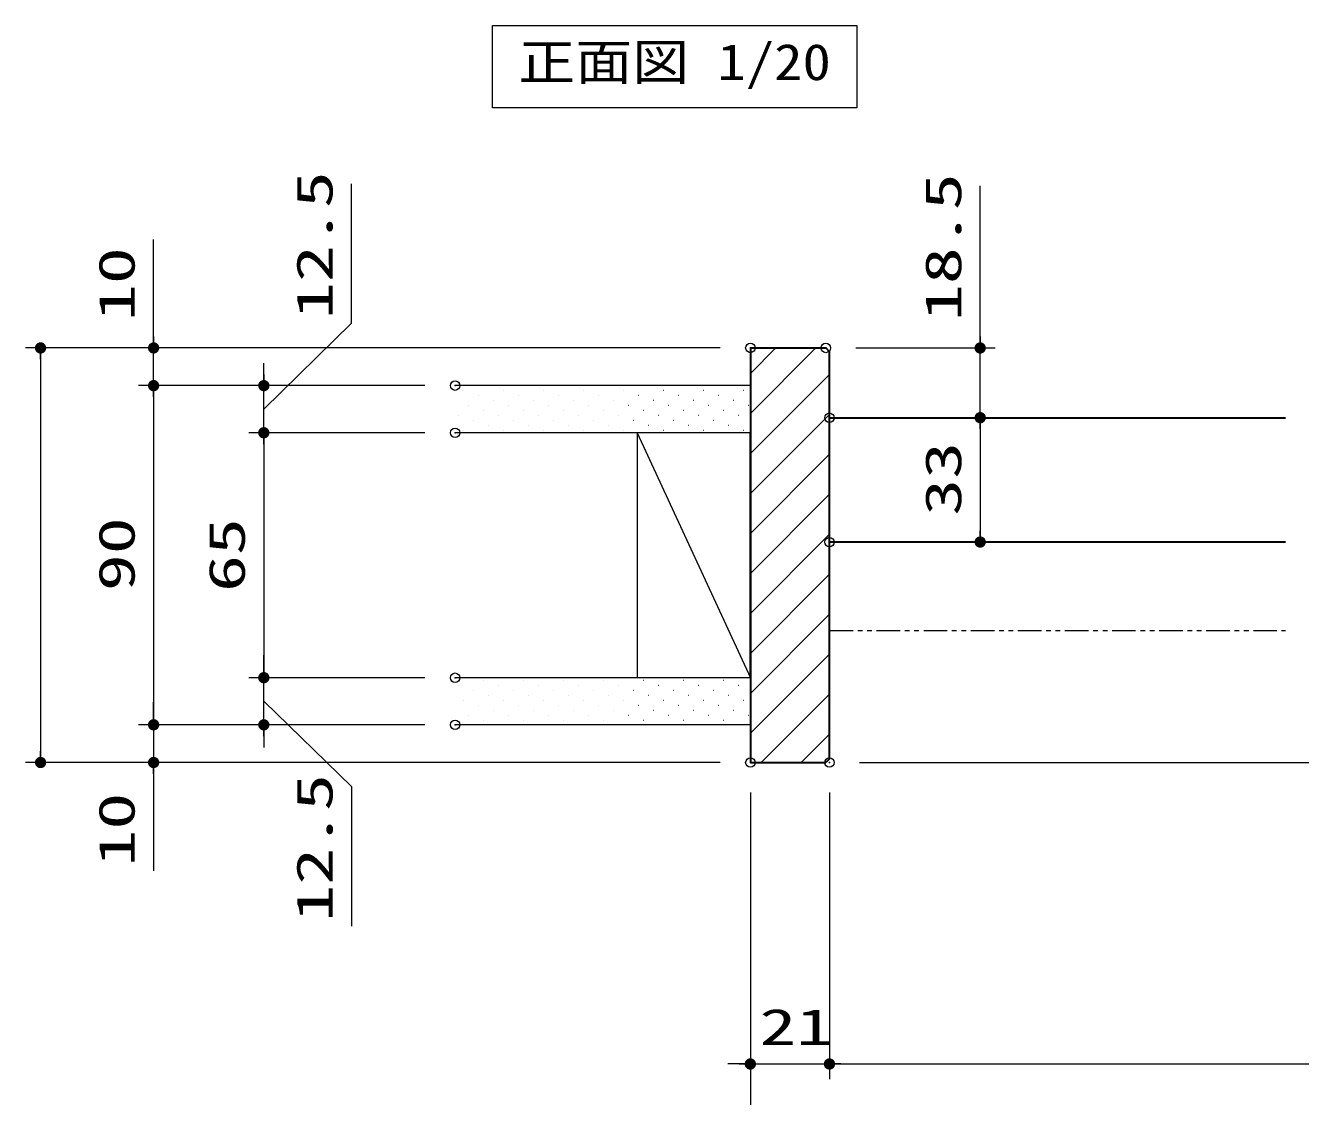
# Model space of a CAD drawing. Units: millimetres, scale not verified. Extents: x -1306 to 1306, y -607 to 607.
# Drawn here: x -1101.5 to -763.2, y -420.8 to -136.6 of the extents above; entities that cross this region are included whole.
import ezdxf
from ezdxf.enums import TextEntityAlignment as Align

# ---------------------------------------------------------------- set-up
doc = ezdxf.new("R2010")
doc.units = ezdxf.units.MM
doc.header["$LTSCALE"] = 5
doc.header["$PDMODE"] = 32
doc.header["$PDSIZE"] = 2.5
doc.linetypes.add('USER1', pattern=[2.5, 1.25, -0.25, 0.25, -0.25, 0.25, -0.25])
for name, color, linetype, lineweight in [('0-1_線(黄)', 2, 'Continuous', 15), ('0-8_二点鎖線', 4, 'USER1', 9), ('0-D_線(白)', 7, 'Continuous', 30), ('1-1_寸法線', 3, 'Continuous', 13), ('1-2_ハッチング', 6, 'Continuous', 9), ('1-4_DEFPOINTS', 7, 'Continuous', 5), ('1-5_0', 3, 'Continuous', 25)]:
    doc.layers.add(name, color=color, linetype=linetype, lineweight=lineweight)
doc.styles.add('ＭＳ ゴシック', font='')
doc.styles.get('ＭＳ ゴシック').set_extended_font_data('MS Gothic')

# ---------------------------------------------------------------- blocks, each defined once
blk = doc.blocks.new('_DOT')
at = {"layer": '1-5_0'}
blk.add_line((-2.5, 0), (-5, 0), dxfattribs=at)
for points in [[(0, 0), (-2.5, 0), (-2.48, 0.313)], [(0, 0), (-2.48, -0.313), (-2.5, 0)], [(0, 0), (-2.48, 0.313), (-2.421, 0.622)], [(0, 0), (-2.421, -0.622), (-2.48, -0.313)], [(0, 0), (-2.421, 0.622), (-2.324, 0.92)], [(0, 0), (-2.324, -0.92), (-2.421, -0.622)], [(0, 0), (-2.324, 0.92), (-2.191, 1.204)], [(0, 0), (-2.191, -1.204), (-2.324, -0.92)], [(0, 0), (-2.191, 1.204), (-2.023, 1.469)], [(0, 0), (-2.023, -1.469), (-2.191, -1.204)], [(0, 0), (-2.023, 1.469), (-1.822, 1.711)], [(0, 0), (-1.822, -1.711), (-2.023, -1.469)], [(0, 0), (-1.822, 1.711), (-1.594, 1.926)], [(0, 0), (-1.594, -1.926), (-1.822, -1.711)], [(0, 0), (-1.594, 1.926), (-1.34, 2.111)], [(0, 0), (-1.34, -2.111), (-1.594, -1.926)], [(0, 0), (-1.34, 2.111), (-1.064, 2.262)], [(0, 0), (-1.064, -2.262), (-1.34, -2.111)], [(0, 0), (-1.064, 2.262), (-0.773, 2.378)], [(0, 0), (-0.773, -2.378), (-1.064, -2.262)], [(0, 0), (-0.773, 2.378), (-0.468, 2.456)], [(0, 0), (-0.468, -2.456), (-0.773, -2.378)], [(0, 0), (-0.468, 2.456), (-0.157, 2.495)], [(0, 0), (-0.157, -2.495), (-0.468, -2.456)], [(0, 0), (-0.157, 2.495), (0.157, 2.495)], [(0, 0), (0.157, -2.495), (-0.157, -2.495)], [(0, 0), (0.157, 2.495), (0.468, 2.456)], [(0, 0), (0.468, 2.456), (0.773, 2.378)], [(0, 0), (0.773, 2.378), (1.064, 2.262)], [(0, 0), (1.064, 2.262), (1.34, 2.111)], [(0, 0), (1.34, 2.111), (1.594, 1.926)], [(0, 0), (1.594, 1.926), (1.822, 1.711)], [(0, 0), (1.822, 1.711), (2.023, 1.469)], [(0, 0), (2.023, 1.469), (2.191, 1.204)], [(0, 0), (2.191, 1.204), (2.324, 0.92)], [(0, 0), (2.324, 0.92), (2.421, 0.622)], [(0, 0), (2.421, 0.622), (2.48, 0.313)], [(0, 0), (2.48, 0.313), (2.5, 0)], [(0, 0), (0.468, -2.456), (0.157, -2.495)], [(0, 0), (0.773, -2.378), (0.468, -2.456)], [(0, 0), (1.064, -2.262), (0.773, -2.378)], [(0, 0), (1.34, -2.111), (1.064, -2.262)], [(0, 0), (1.594, -1.926), (1.34, -2.111)], [(0, 0), (1.822, -1.711), (1.594, -1.926)], [(0, 0), (2.023, -1.469), (1.822, -1.711)], [(0, 0), (2.191, -1.204), (2.023, -1.469)], [(0, 0), (2.324, -0.92), (2.191, -1.204)], [(0, 0), (2.421, -0.622), (2.324, -0.92)], [(0, 0), (2.48, -0.313), (2.421, -0.622)], [(0, 0), (2.5, 0), (2.48, -0.313)]]:
    blk.add_solid(points, dxfattribs=at)

msp = doc.modelspace()

# ---------------------------------------------------------------- linework, layer by layer
at = {"layer": '0-1_線(黄)'}
for p, q in [((-909.17, -232.122), (-987.528, -232.122)), ((-909.17, -244.622), (-987.528, -244.622)), ((-939.17, -244.622), (-939.17, -309.622)), ((-939.17, -244.622), (-909.17, -309.622)), ((-909.17, -309.622), (-987.528, -309.622)), ((-909.17, -322.122), (-987.528, -322.122))]:
    msp.add_line(p, q, dxfattribs=at)
msp.add_lwpolyline([(-977.559, -136.552), (-880.943, -136.552), (-880.943, -158.387), (-977.559, -158.387)], close=True, dxfattribs=at)
at = {"layer": '0-8_二点鎖線'}
msp.add_line((-888.17, -297.122), (-767.17, -297.122), dxfattribs=at)
at = {"layer": '0-D_線(白)'}
for p, q in [((-909.17, -222.122), (-889.17, -222.122)), ((-889.17, -222.122), (-888.17, -223.122)), ((-888.17, -331.122), (-888.17, -223.122)), ((-888.17, -240.622), (-767.17, -240.622)), ((-909.17, -309.622), (-909.17, -244.622)), ((-767.17, -273.622), (-888.17, -273.622)), ((-888.17, -331.122), (-889.17, -332.122))]:
    msp.add_line(p, q, dxfattribs=at)
msp.add_lwpolyline([(-909.17, -222.122), (-909.17, -332.122), (-889.17, -332.122)], dxfattribs=at)
at = {"layer": '1-1_寸法線'}
for p, q in [((-848.17, -219.122), (-848.17, -179.074)), ((-1067.528, -219.122), (-1067.528, -193.36)), ((-917.17, -222.122), (-1101.528, -222.122)), ((-917.17, -222.122), (-1071.528, -222.122)), ((-1067.528, -232.122), (-1067.528, -222.122)), ((-881.17, -222.122), (-844.17, -222.122)), ((-848.17, -240.622), (-848.17, -222.122)), ((-1097.528, -225.122), (-1097.528, -329.122)), ((-1038.278, -229.122), (-1038.278, -226.122)), ((-995.528, -232.122), (-1071.528, -232.122)), ((-995.528, -232.122), (-1071.528, -232.122)), ((-995.528, -232.122), (-1042.278, -232.122)), ((-1038.278, -244.622), (-1038.278, -232.122)), ((-1038.278, -244.622), (-1038.278, -232.122)), ((-1067.528, -235.122), (-1067.528, -319.122)), ((-1067.528, -235.122), (-1067.528, -238.122)), ((-880.17, -240.622), (-844.17, -240.622)), ((-880.17, -240.622), (-844.17, -240.622)), ((-995.528, -244.622), (-1042.278, -244.622)), ((-995.528, -244.622), (-1042.278, -244.622)), ((-848.17, -243.622), (-848.17, -246.622)), ((-848.17, -243.622), (-848.17, -270.622)), ((-1038.278, -247.622), (-1038.278, -306.622)), ((-1038.278, -247.622), (-1038.278, -250.622)), ((-880.17, -273.622), (-844.17, -273.622)), ((-1038.278, -306.622), (-1038.278, -303.622)), ((-995.528, -309.622), (-1042.278, -309.622)), ((-995.528, -309.622), (-1042.278, -309.622)), ((-1038.278, -322.122), (-1038.278, -309.622)), ((-1038.278, -322.122), (-1038.278, -309.622)), ((-1067.528, -319.122), (-1067.528, -316.122)), ((-995.528, -322.122), (-1071.528, -322.122)), ((-995.528, -322.122), (-1071.528, -322.122)), ((-1067.528, -322.122), (-1067.528, -332.122)), ((-995.528, -322.122), (-1042.278, -322.122)), ((-1038.278, -325.122), (-1038.278, -328.122)), ((-917.17, -332.122), (-1101.528, -332.122)), ((-917.17, -332.122), (-1071.528, -332.122)), ((-880.17, -332.122), (-594.17, -332.122)), ((-1067.528, -335.122), (-1067.528, -360.884)), ((-909.17, -340.122), (-909.17, -416.122)), ((-909.17, -340.122), (-909.17, -446.122)), ((-888.17, -340.122), (-888.17, -416.122)), ((-888.17, -340.122), (-888.17, -416.122)), ((-912.17, -412.122), (-915.17, -412.122)), ((-909.17, -412.122), (-888.17, -412.122)), ((-885.17, -412.122), (-882.17, -412.122)), ((-885.17, -412.122), (46.83, -412.122))]:
    msp.add_line(p, q, dxfattribs=at)
for points in [[(-1038.278, -238.372), (-1015.018, -215.577), (-1015.018, -178.529)], [(-1038.278, -315.872), (-1015.018, -338.477), (-1015.018, -375.525)]]:
    msp.add_lwpolyline(points, dxfattribs=at)
at = {"layer": '1-2_ハッチング'}
for p, q in [((-909.17, -228.919), (-902.373, -222.122)), ((-909.17, -239.526), (-891.766, -222.122)), ((-909.17, -250.133), (-888.17, -229.133)), ((-985.214, -233.29), (-985.164, -233.29)), ((-974.607, -233.29), (-974.557, -233.29)), ((-964.001, -233.29), (-963.951, -233.29)), ((-953.394, -233.29), (-953.344, -233.29)), ((-942.787, -233.29), (-942.737, -233.29)), ((-932.181, -233.29), (-932.131, -233.29)), ((-921.574, -233.29), (-921.524, -233.29)), ((-910.968, -233.29), (-910.918, -233.29)), ((-981.236, -234.616), (-981.186, -234.616)), ((-977.259, -235.942), (-977.209, -235.942)), ((-970.63, -234.616), (-970.58, -234.616)), ((-966.652, -235.942), (-966.602, -235.942)), ((-960.023, -234.616), (-959.973, -234.616)), ((-956.046, -235.942), (-955.996, -235.942)), ((-949.417, -234.616), (-949.367, -234.616)), ((-945.439, -235.942), (-945.389, -235.942)), ((-938.81, -234.616), (-938.76, -234.616)), ((-934.832, -235.942), (-934.782, -235.942)), ((-928.203, -234.616), (-928.153, -234.616)), ((-924.226, -235.942), (-924.176, -235.942)), ((-917.597, -234.616), (-917.547, -234.616)), ((-913.619, -235.942), (-913.569, -235.942)), ((-986.54, -239.919), (-986.49, -239.919)), ((-983.888, -237.268), (-983.838, -237.268)), ((-979.91, -238.594), (-979.86, -238.594)), ((-975.933, -239.919), (-975.883, -239.919)), ((-973.281, -237.268), (-973.231, -237.268)), ((-969.304, -238.594), (-969.254, -238.594)), ((-965.326, -239.919), (-965.276, -239.919)), ((-962.675, -237.268), (-962.625, -237.268)), ((-958.697, -238.594), (-958.647, -238.594)), ((-954.72, -239.919), (-954.67, -239.919)), ((-952.068, -237.268), (-952.018, -237.268)), ((-948.091, -238.594), (-948.041, -238.594)), ((-944.113, -239.919), (-944.063, -239.919)), ((-941.462, -237.268), (-941.412, -237.268)), ((-937.484, -238.594), (-937.434, -238.594)), ((-933.507, -239.919), (-933.457, -239.919)), ((-930.855, -237.268), (-930.805, -237.268)), ((-926.877, -238.594), (-926.827, -238.594)), ((-922.9, -239.919), (-922.85, -239.919)), ((-920.248, -237.268), (-920.198, -237.268)), ((-916.271, -238.594), (-916.221, -238.594)), ((-912.293, -239.919), (-912.243, -239.919)), ((-909.642, -237.268), (-909.592, -237.268)), ((-909.17, -260.739), (-888.17, -239.739)), ((-982.562, -241.245), (-982.512, -241.245)), ((-978.585, -242.571), (-978.535, -242.571)), ((-971.956, -241.245), (-971.906, -241.245)), ((-967.978, -242.571), (-967.928, -242.571)), ((-961.349, -241.245), (-961.299, -241.245)), ((-957.371, -242.571), (-957.321, -242.571)), ((-950.742, -241.245), (-950.692, -241.245)), ((-946.765, -242.571), (-946.715, -242.571)), ((-940.136, -241.245), (-940.086, -241.245)), ((-936.158, -242.571), (-936.108, -242.571)), ((-929.529, -241.245), (-929.479, -241.245)), ((-925.552, -242.571), (-925.502, -242.571)), ((-918.923, -241.245), (-918.873, -241.245)), ((-914.945, -242.571), (-914.895, -242.571)), ((-985.214, -243.897), (-985.164, -243.897)), ((-974.607, -243.897), (-974.557, -243.897)), ((-964.001, -243.897), (-963.951, -243.897)), ((-953.394, -243.897), (-953.344, -243.897)), ((-942.787, -243.897), (-942.737, -243.897)), ((-932.181, -243.897), (-932.131, -243.897)), ((-921.574, -243.897), (-921.524, -243.897)), ((-910.968, -243.897), (-910.918, -243.897)), ((-909.17, -271.346), (-888.17, -250.346)), ((-909.17, -281.952), (-888.17, -260.952)), ((-909.17, -292.559), (-888.17, -271.559)), ((-909.17, -303.166), (-888.17, -282.166)), ((-909.17, -313.772), (-888.17, -292.772)), ((-909.17, -324.379), (-888.17, -303.379)), ((-979.91, -310.266), (-979.86, -310.266)), ((-969.304, -310.266), (-969.254, -310.266)), ((-958.697, -310.266), (-958.647, -310.266)), ((-948.091, -310.266), (-948.041, -310.266)), ((-937.484, -310.266), (-937.434, -310.266)), ((-926.877, -310.266), (-926.827, -310.266)), ((-916.271, -310.266), (-916.221, -310.266)), ((-986.54, -311.592), (-986.49, -311.592)), ((-982.562, -312.918), (-982.512, -312.918)), ((-978.585, -314.244), (-978.535, -314.244)), ((-975.933, -311.592), (-975.883, -311.592)), ((-971.956, -312.918), (-971.906, -312.918)), ((-967.978, -314.244), (-967.928, -314.244)), ((-965.326, -311.592), (-965.276, -311.592)), ((-961.349, -312.918), (-961.299, -312.918)), ((-957.371, -314.244), (-957.321, -314.244)), ((-954.72, -311.592), (-954.67, -311.592)), ((-950.742, -312.918), (-950.692, -312.918)), ((-946.765, -314.244), (-946.715, -314.244)), ((-944.113, -311.592), (-944.063, -311.592)), ((-940.136, -312.918), (-940.086, -312.918)), ((-936.158, -314.244), (-936.108, -314.244)), ((-933.507, -311.592), (-933.457, -311.592)), ((-929.529, -312.918), (-929.479, -312.918)), ((-925.552, -314.244), (-925.502, -314.244)), ((-922.9, -311.592), (-922.85, -311.592)), ((-918.923, -312.918), (-918.873, -312.918)), ((-914.945, -314.244), (-914.895, -314.244)), ((-912.293, -311.592), (-912.243, -311.592)), ((-906.307, -332.122), (-888.17, -313.985)), ((-985.214, -315.569), (-985.164, -315.569)), ((-981.236, -316.895), (-981.186, -316.895)), ((-974.607, -315.569), (-974.557, -315.569)), ((-970.63, -316.895), (-970.58, -316.895)), ((-964.001, -315.569), (-963.951, -315.569)), ((-960.023, -316.895), (-959.973, -316.895)), ((-953.394, -315.569), (-953.344, -315.569)), ((-949.417, -316.895), (-949.367, -316.895)), ((-942.787, -315.569), (-942.737, -315.569)), ((-938.81, -316.895), (-938.76, -316.895)), ((-932.181, -315.569), (-932.131, -315.569)), ((-928.203, -316.895), (-928.153, -316.895)), ((-921.574, -315.569), (-921.524, -315.569)), ((-917.597, -316.895), (-917.547, -316.895)), ((-910.968, -315.569), (-910.918, -315.569)), ((-983.888, -319.547), (-983.838, -319.547)), ((-979.91, -320.873), (-979.86, -320.873)), ((-977.259, -318.221), (-977.209, -318.221)), ((-973.281, -319.547), (-973.231, -319.547)), ((-969.304, -320.873), (-969.254, -320.873)), ((-966.652, -318.221), (-966.602, -318.221)), ((-962.675, -319.547), (-962.625, -319.547)), ((-958.697, -320.873), (-958.647, -320.873)), ((-956.046, -318.221), (-955.996, -318.221)), ((-952.068, -319.547), (-952.018, -319.547)), ((-948.091, -320.873), (-948.041, -320.873)), ((-945.439, -318.221), (-945.389, -318.221)), ((-941.462, -319.547), (-941.412, -319.547)), ((-937.484, -320.873), (-937.434, -320.873)), ((-934.832, -318.221), (-934.782, -318.221)), ((-930.855, -319.547), (-930.805, -319.547)), ((-926.877, -320.873), (-926.827, -320.873)), ((-924.226, -318.221), (-924.176, -318.221)), ((-920.248, -319.547), (-920.198, -319.547)), ((-916.271, -320.873), (-916.221, -320.873)), ((-913.619, -318.221), (-913.569, -318.221)), ((-909.642, -319.547), (-909.592, -319.547)), ((-895.7, -332.122), (-888.17, -324.592))]:
    msp.add_line(p, q, dxfattribs=at)
at = {"layer": '1-4_DEFPOINTS'}
for p in [(-909.17, -222.122), (-889.17, -222.122), (-1067.528, -232.122), (-987.528, -232.122), (-888.17, -240.622), (-848.17, -240.622), (-1038.278, -244.622), (-987.528, -244.622), (-888.17, -273.622), (-848.17, -273.622), (-1038.278, -309.622), (-987.528, -309.622), (-1067.528, -322.122), (-1038.278, -322.122), (-987.528, -322.122), (-1097.528, -332.122), (-1067.528, -332.122), (-909.17, -332.122), (-909.17, -332.122), (-888.17, -332.122), (-888.17, -332.122), (-888.17, -412.122)]:
    msp.add_point(p, dxfattribs=at)

# ---------------------------------------------------------------- block references
at = {"layer": '1-1_寸法線', "xscale": 0.6, "yscale": 0.6}
for p, rotation in [((-1067.528, -222.122), 270), ((-848.17, -222.122), 270), ((-1097.528, -222.122), 90), ((-1038.278, -232.122), 270), ((-1067.528, -232.122), 90), ((-1067.528, -232.122), 90), ((-848.17, -240.622), 90), ((-848.17, -240.622), 90), ((-1038.278, -244.622), 90), ((-1038.278, -244.622), 90), ((-848.17, -273.622), 270), ((-1038.278, -309.622), 270), ((-1038.278, -309.622), 270), ((-1067.528, -322.122), 270), ((-1067.528, -322.122), 270), ((-1038.278, -322.122), 90), ((-1097.528, -332.122), 270), ((-1067.528, -332.122), 90), ((-888.17, -412.122), 180), ((-888.17, -412.122), 180)]:
    msp.add_blockref('_DOT', p, dxfattribs=dict(at, rotation=rotation))
msp.add_blockref('_DOT', (-909.17, -412.122), dxfattribs=at)

# ---------------------------------------------------------------- texts
at = {"layer": '0-1_線(黄)', "style": 'ＭＳ ゴシック', "width": 1.15}
msp.add_text('正面図 1/20', height=9.621, dxfattribs=at).set_placement((-970.705, -153.93), align=Align.BOTTOM_LEFT)
at = {"layer": '1-1_寸法線', "style": 'ＭＳ ゴシック', "width": 1.5}
for s, p in [('12.5', (-1017.168, -214.434)), ('18.5', (-850.32, -214.979)), ('10', (-1069.678, -214.979)), ('33', (-850.32, -266.646)), ('90', (-1069.678, -286.646)), ('65', (-1040.428, -286.884)), ('12.5', (-1017.168, -374.382)), ('10', (-1069.678, -359.741))]:
    msp.add_text(s, height=9.604, rotation=90, dxfattribs=at).set_placement(p, align=Align.BOTTOM_LEFT)
msp.add_text('21', height=9.604, dxfattribs=at).set_placement((-906.766, -409.972), align=Align.BOTTOM_LEFT)

doc.saveas('drawing.dxf')
